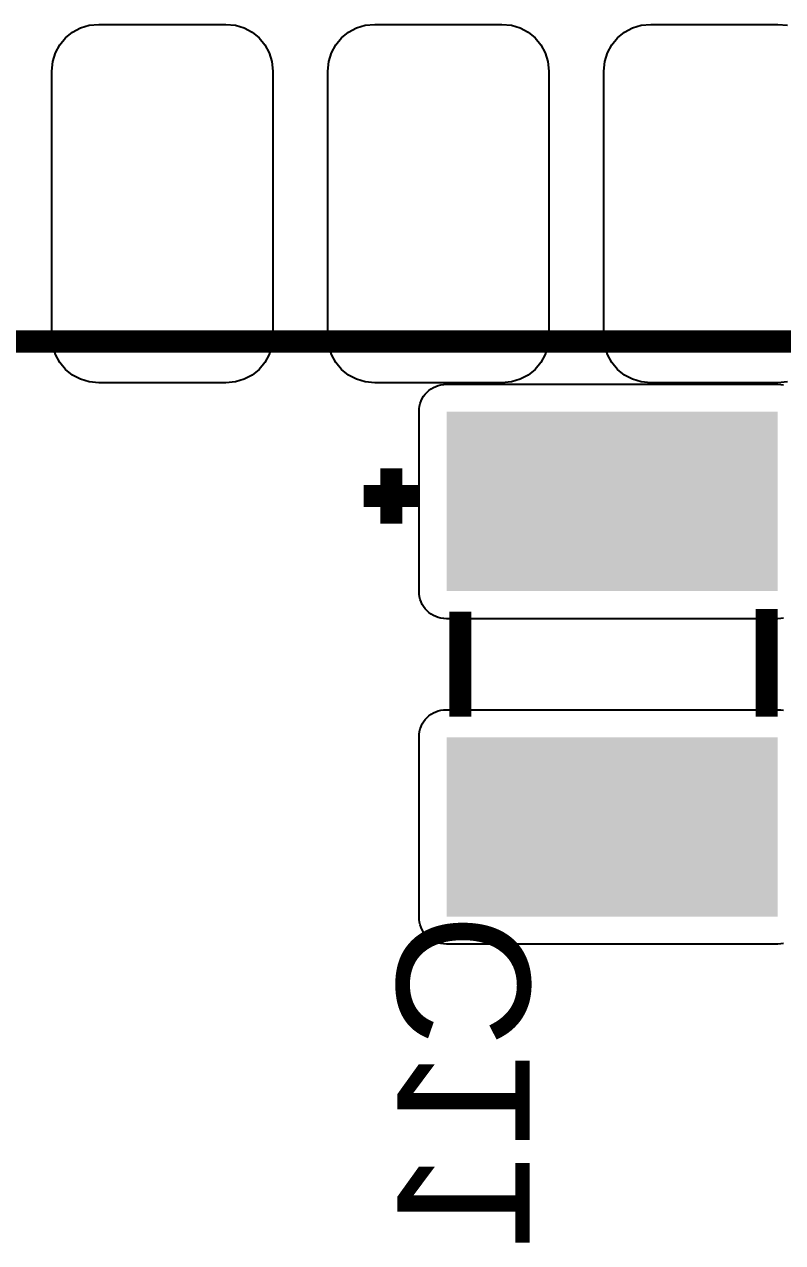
# Model space of a CAD drawing. Header units: inches. Extents: x 15 to 148, y 10 to 111.
# Drawn here: x 140.757 to 141.375, y 99.431 to 100.425 of the extents above; entities that cross this region are included whole.
import ezdxf

# ---------------------------------------------------------------- set-up
doc = ezdxf.new("R2010")
doc.units = ezdxf.units.IN
doc.header["$MEASUREMENT"] = 0
doc.layers.add('BLK_12AWG', color=7, linetype='Continuous')

# ---------------------------------------------------------------- blocks, each defined once
blk = doc.blocks.new('RPAD')
blk.add_trace([(-0.5, -0.5), (-0.5, 0.5), (0.5, -0.5), (0.5, 0.5)])
blk = doc.blocks.new('CEGHSD')
for points in [[(135.8897, 100.66038), (135.8437, 100.66038), (135.84022, 100.66072), (135.83701, 100.66169), (135.83412, 100.66324), (135.83161, 100.66529), (135.82956, 100.6678), (135.82801, 100.67069), (135.82704, 100.6739), (135.8267, 100.67738), (135.8267, 100.77338), (135.82704, 100.77686), (135.82801, 100.78007), (135.82956, 100.78296), (135.83161, 100.78546), (135.83412, 100.78752), (135.83701, 100.78907), (135.84022, 100.79004), (135.8437, 100.79038), (135.8897, 100.79038), (135.89318, 100.79004), (135.89639, 100.78907), (135.89928, 100.78752), (135.90179, 100.78546), (135.90384, 100.78296), (135.90539, 100.78007), (135.90636, 100.77686), (135.9067, 100.77338), (135.9067, 100.67738), (135.90636, 100.6739), (135.90539, 100.67069), (135.90384, 100.6678), (135.90179, 100.66529), (135.89928, 100.66324), (135.89639, 100.66169), (135.89318, 100.66072), (135.8897, 100.66038)], [(135.9897, 100.66038), (135.9437, 100.66038), (135.94022, 100.66072), (135.93701, 100.66169), (135.93412, 100.66324), (135.93161, 100.66529), (135.92956, 100.6678), (135.92801, 100.67069), (135.92704, 100.6739), (135.9267, 100.67738), (135.9267, 100.77338), (135.92704, 100.77686), (135.92801, 100.78007), (135.92956, 100.78296), (135.93161, 100.78546), (135.93412, 100.78752), (135.93701, 100.78907), (135.94022, 100.79004), (135.9437, 100.79038), (135.9897, 100.79038), (135.99318, 100.79004), (135.99639, 100.78907), (135.99928, 100.78752), (136.00179, 100.78546), (136.00384, 100.78296), (136.00539, 100.78007), (136.00636, 100.77686), (136.0067, 100.77338), (136.0067, 100.67738), (136.00636, 100.6739), (136.00539, 100.67069), (136.00384, 100.6678), (136.00179, 100.66529), (135.99928, 100.66324), (135.99639, 100.66169), (135.99318, 100.66072), (135.9897, 100.66038)]]:
    blk.add_lwpolyline(points, close=True)
for points in [[(136.09318, 100.66072), (136.0897, 100.66038), (136.0897, 100.66038), (136.0437, 100.66038), (136.04022, 100.66072), (136.03701, 100.66169), (136.03412, 100.66324), (136.03161, 100.66529), (136.02956, 100.6678), (136.02801, 100.67069), (136.02704, 100.6739), (136.0267, 100.67738), (136.0267, 100.77338), (136.02704, 100.77686), (136.02801, 100.78007), (136.02956, 100.78296), (136.03161, 100.78546), (136.03412, 100.78752), (136.03701, 100.78907), (136.04022, 100.79004), (136.0437, 100.79038), (136.0897, 100.79038), (136.09318, 100.79004)], [(136.09174, 100.57509), (136.09073, 100.57495), (136.08969, 100.57489), (135.96969, 100.57489), (135.96865, 100.57495), (135.96765, 100.57509), (135.96668, 100.57534), (135.96576, 100.57567), (135.96488, 100.57608), (135.96406, 100.57658), (135.96329, 100.57715), (135.96258, 100.57779), (135.96194, 100.57849), (135.96137, 100.57926), (135.96088, 100.58008), (135.96046, 100.58096), (135.96013, 100.58188), (135.95989, 100.58285), (135.95974, 100.58386), (135.95969, 100.58489), (135.95969, 100.58489), (135.95969, 100.64989), (135.95974, 100.65093), (135.95989, 100.65194), (135.96013, 100.65291), (135.96046, 100.65383), (135.96088, 100.65471), (135.96137, 100.65553), (135.96194, 100.6563), (135.96258, 100.657), (135.96329, 100.65764), (135.96406, 100.65821), (135.96488, 100.65871), (135.96576, 100.65912), (135.96668, 100.65945), (135.96765, 100.6597), (135.96865, 100.65984), (135.96969, 100.65989), (136.08969, 100.65989), (136.09073, 100.65984), (136.09174, 100.6597)], [(136.09174, 100.45709), (136.09073, 100.45695), (136.08969, 100.45689), (135.96969, 100.45689), (135.96865, 100.45695), (135.96765, 100.45709), (135.96668, 100.45734), (135.96576, 100.45767), (135.96488, 100.45808), (135.96406, 100.45858), (135.96329, 100.45915), (135.96258, 100.45979), (135.96194, 100.46049), (135.96137, 100.46126), (135.96088, 100.46208), (135.96046, 100.46296), (135.96013, 100.46388), (135.95989, 100.46485), (135.95974, 100.46586), (135.95969, 100.46689), (135.95969, 100.46689), (135.95969, 100.53189), (135.95974, 100.53293), (135.95989, 100.53394), (135.96013, 100.53491), (135.96046, 100.53583), (135.96088, 100.53671), (135.96137, 100.53753), (135.96194, 100.5383), (135.96258, 100.539), (135.96329, 100.53964), (135.96406, 100.54021), (135.96488, 100.54071), (135.96576, 100.54112), (135.96668, 100.54145), (135.96765, 100.5417), (135.96865, 100.54184), (135.96969, 100.54189), (136.08969, 100.54189), (136.09073, 100.54184), (136.09174, 100.5417)]]:
    blk.add_lwpolyline(points)
at = {"const_width": 0.008}
for points in [[(136.3167, 100.67538), (134.3167, 100.67538)], [(136.3167, 100.67538), (134.3167, 100.67538)], [(136.3167, 100.67538), (134.3167, 100.67538)], [(135.94969, 100.60939), (135.94969, 100.62939)], [(135.94969, 100.60939), (135.94969, 100.62939)], [(135.94969, 100.60939), (135.94969, 100.62939)], [(135.95969, 100.61939), (135.93969, 100.61939)], [(135.95969, 100.61939), (135.93969, 100.61939)], [(135.95969, 100.61939), (135.93969, 100.61939)], [(136.08569, 100.53939), (136.08569, 100.57839)], [(136.08569, 100.53939), (136.08569, 100.57839)], [(136.08569, 100.53939), (136.08569, 100.57839)], [(135.97469, 100.53939), (135.97469, 100.57739)], [(135.97469, 100.53939), (135.97469, 100.57739)], [(135.97469, 100.53939), (135.97469, 100.57739)]]:
    blk.add_lwpolyline(points, dxfattribs=at)
at = {"xscale": 0.065, "yscale": 0.12, "rotation": 270}
for p in [(136.02969, 100.61739), (136.02969, 100.49939)]:
    blk.add_blockref('RPAD', p, dxfattribs=at)
at = {"text_generation_flag": 2, "width": 1.041667}
blk.add_text('C11', height=0.048, rotation=90, dxfattribs=at).set_placement((135.9998, 100.46804))
blk.add_text('C11', height=0.048, rotation=90, dxfattribs=at).set_placement((135.9998, 100.46804))
blk.add_text('C11', height=0.048, rotation=90, dxfattribs=at).set_placement((135.9998, 100.46804))

msp = doc.modelspace()

# ---------------------------------------------------------------- block references
at = {"layer": 'BLK_12AWG', "xscale": 2.25, "yscale": 2.25, "zscale": 2.25}
msp.add_blockref('CEGHSD', (-164.83027, -126.3532), dxfattribs=at)

doc.saveas('drawing.dxf')
